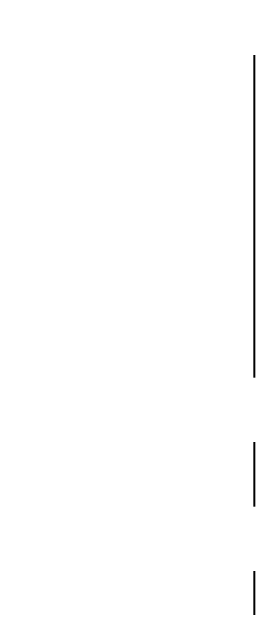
# Model space of a CAD drawing. Header units: millimetres. Extents: x 5438 to 6032, y -2661 to -1821.
# Drawn here: x 5905.64 to 5910.42, y -2360.8 to -2349.07 of the extents above; entities that cross this region are included whole.
import ezdxf

# ---------------------------------------------------------------- set-up
doc = ezdxf.new("R2010")
doc.units = ezdxf.units.MM
doc.header["$LTSCALE"] = 0.1
doc.linetypes.add('CENTERX2', pattern=[101.6, 63.5, -12.7, 12.7, -12.7])
doc.layers.add('CENTER', color=1, linetype='CENTERX2')
doc.layers.add('DIM', color=3, linetype='Continuous', lineweight=9)
doc.styles.get("Standard").update_dxf_attribs({"font": 'arial.ttf'})
doc.dimstyles.new('ISO-25', dxfattribs={"dimtxt": 2.5, "dimasz": 2.5, "dimexe": 1.25, "dimexo": 0.625, "dimtad": 1, "dimlfac": 5, "dimtxsty": 'Standard', "dimcen": 2.5, "dimadec": 0, "dimazin": 0, "dimtfac": 1, "dimtmove": 0, "dimatfit": 3, "dimfxl": 0, "dimarcsym": 0})

# ---------------------------------------------------------------- blocks, each defined once
blk = doc.blocks.new('*D125')
at = {"layer": 'Defpoints', "color": 0}
for p in [(5910.423, -2065.446), (5905.096, -2374.632), (5888.224, -2384.178), (5890.484, -2395.102), (5910.423, -2463.433)]:
    blk.add_point(p, dxfattribs=at)
at = {"layer": 'DIM', "color": 0, "lineweight": -2}
blk.add_line((5887.68, -2384.485), (5882.523, -2387.403), dxfattribs=at)
blk.add_arc((5910.423, -2371.618), 30.807, 218.8094, 260.6906, dxfattribs=at)
at = {"layer": 'DIM', "color": 0}
for points in [[(5885.728, -2391.393), (5887.107, -2390.458), (5883.611, -2386.788)], [(5905.508, -2401.188), (5905.372, -2402.849), (5910.423, -2402.425)]]:
    blk.add_solid(points, dxfattribs=at)
at = {"layer": 'DIM', "color": 0, "insert": (5896.505, -2395.485), "char_height": 5, "attachment_point": 5, "rotation": 329.75}
blk.add_mtext('61%%D', dxfattribs=at)

msp = doc.modelspace()

# ---------------------------------------------------------------- linework, layer by layer
at = {"layer": 'CENTER'}
msp.add_line((5910.4234, -2065.446), (5910.4234, -2463.4333), dxfattribs=at)

# ---------------------------------------------------------------- dimensions: what is measured, and where the dimension line sits
at = {"layer": 'DIM'}
dim = msp.add_angular_dim_2l(base=(5890.4842, -2395.1016), line1=((5910.4234, -2065.446), (5910.4234, -2463.4333)), line2=((5888.224, -2384.1776), (5905.0959, -2374.6319)), text='61%%D', dimstyle='ISO-25', override={"dimtxt": 5, "dimasz": 5, "dimlfac": 4, "dimadec": 1, "dimfxl": 1.25, "dimtfill": 1}, dxfattribs=at)
dim.commit()
dim.dimension.update_dxf_attribs({"geometry": '*D125', "text_midpoint": (5896.5047, -2395.4847)})

doc.saveas('drawing.dxf')
